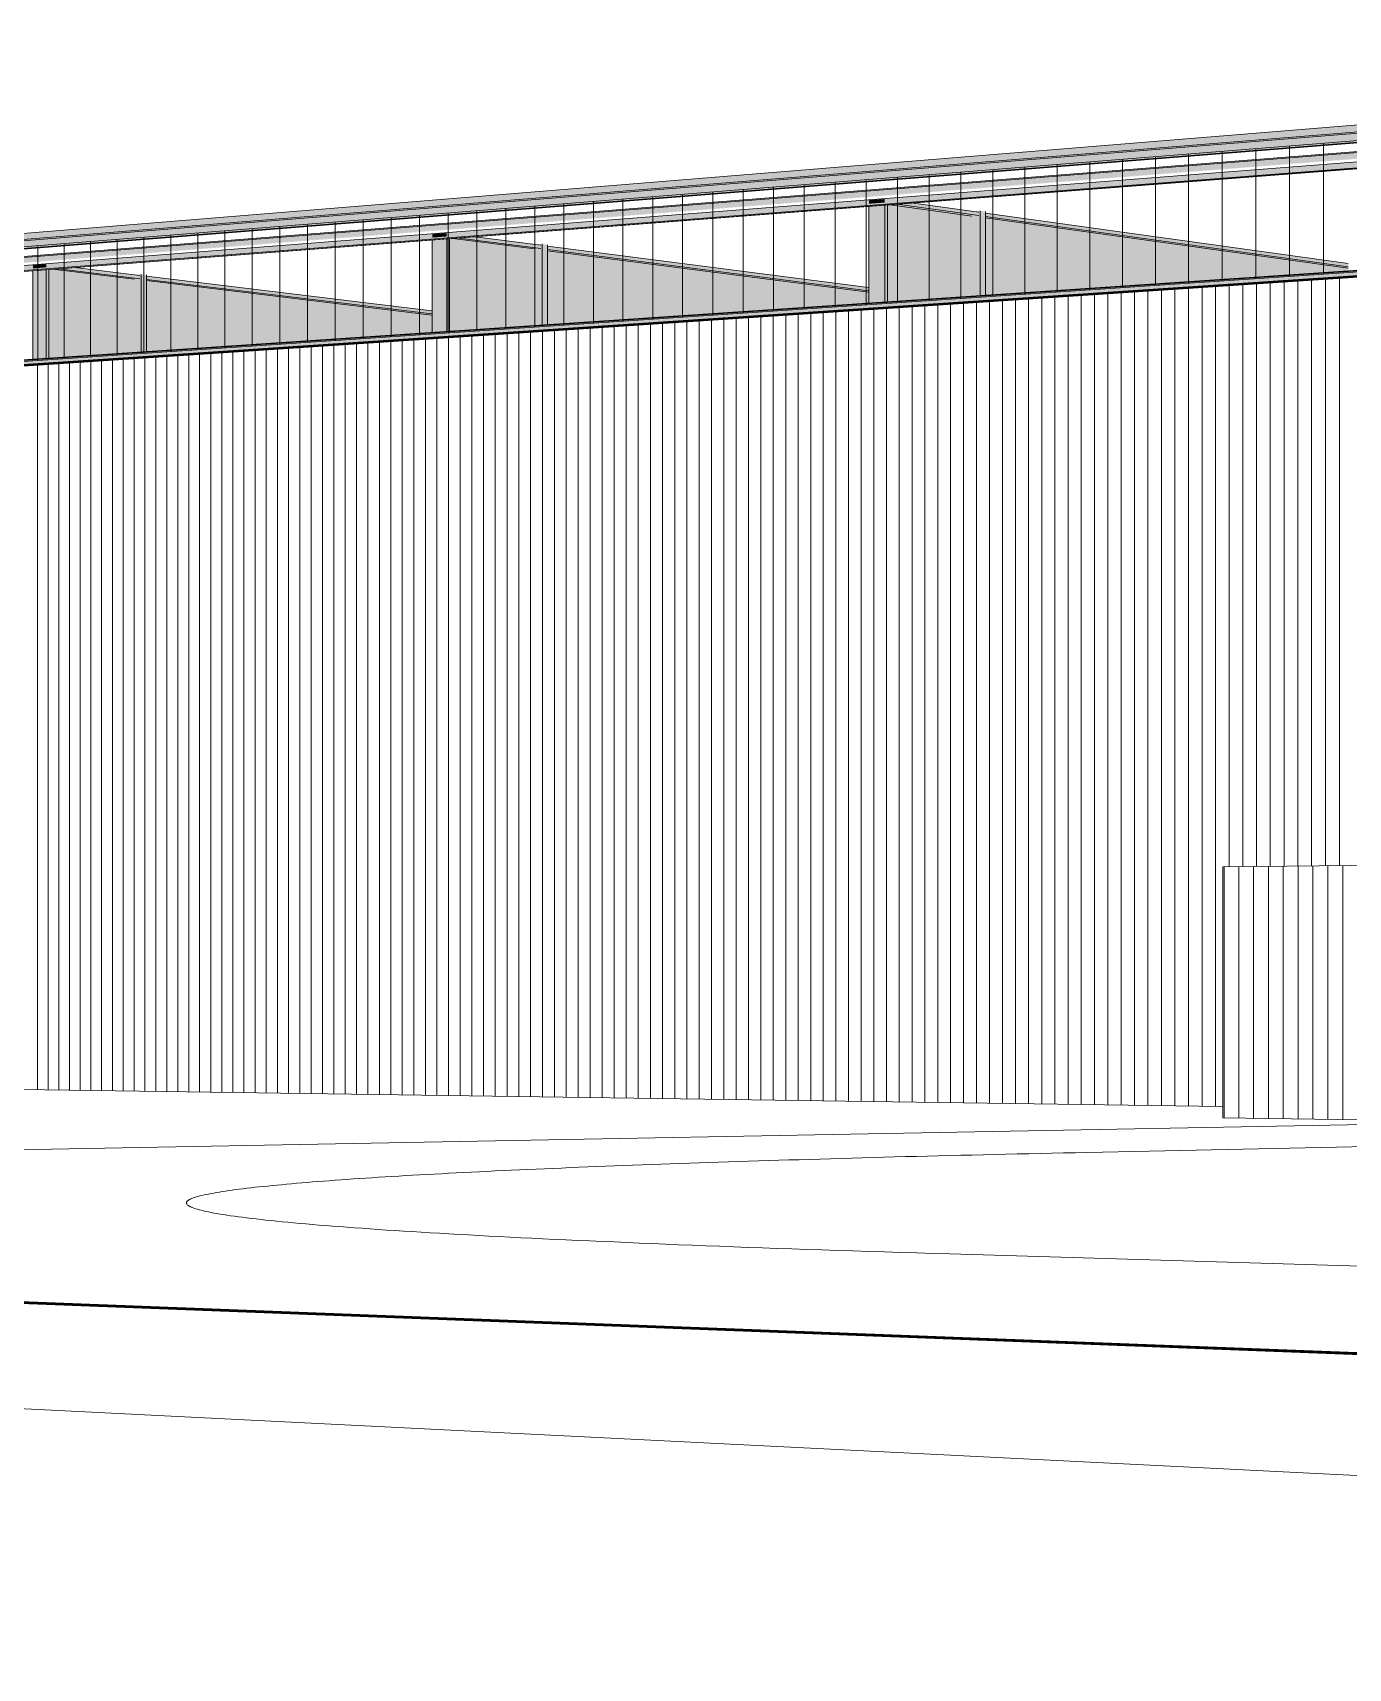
# Model space of a CAD drawing. Header units: inches. Extents: x 31155.6 to 31160.43, y 58.98 to 66.18.
# Drawn here: x 31158.3647 to 31158.5336, y 59.9092 to 60.1192 of the extents above; entities that cross this region are included whole.
import ezdxf

# ---------------------------------------------------------------- set-up
doc = ezdxf.new("R2010")
doc.units = ezdxf.units.IN
doc.header["$MEASUREMENT"] = 0
doc.linetypes.add('Center 1_4_', pattern=[0.53125, 0.25, -0.09375, 0.09375, -0.09375])
doc.linetypes.add('Hidden', pattern=[0.28125, 0.1875, -0.09375])
for name, color, linetype, lineweight in [('A-GLAZ-CURT', 52, 'Continuous', 9), ('A-GLAZ-CWMG', 51, 'Continuous', 9), ('A-PROP-SBCK', 71, 'Hidden', 50), ('A-ROOF', 132, 'Continuous', 13), ('A-WALL-PATT', 111, 'Continuous', 13), ('C-BLDG-PADS', 91, 'Continuous', 9), ('C-TOPO', 7, 'Continuous', 9), ('EOP-PR', 4, 'Continuous', 9), ('L-SITE-WALL', 31, 'Continuous', 13), ('PROP', 3, 'Center 1_4_', 9), ('S-BEAM', 12, 'Continuous', 9)]:
    doc.layers.add(name, color=color, linetype=linetype, lineweight=lineweight)

# ---------------------------------------------------------------- blocks, each defined once
blk = doc.blocks.new('FP_62-Looking South East')
at = {"layer": 'A-WALL-PATT', "lineweight": 9}
for p, q in [((-3883.85036, 59.98184), (-3883.85036, 60.02565)), ((-3883.84871, 59.98181), (-3883.84871, 60.02569)), ((-3883.84705, 59.98179), (-3883.84705, 60.02572)), ((-3883.8454, 59.98177), (-3883.8454, 60.02576)), ((-3883.84373, 59.98174), (-3883.84373, 60.02579)), ((-3883.84206, 59.98172), (-3883.84206, 60.02582)), ((-3883.84039, 59.98169), (-3883.84039, 60.02586)), ((-3883.83872, 59.98167), (-3883.83872, 60.02589)), ((-3883.83704, 59.98165), (-3883.83704, 60.02593)), ((-3883.83535, 59.98162), (-3883.83535, 60.02596)), ((-3883.83366, 59.9816), (-3883.83366, 60.02599)), ((-3883.83197, 59.98157), (-3883.83197, 60.02603)), ((-3883.83027, 59.98155), (-3883.83027, 60.02606)), ((-3883.82856, 59.98152), (-3883.82856, 60.0261)), ((-3883.82686, 59.9815), (-3883.82686, 60.02613)), ((-3883.82514, 59.98148), (-3883.82514, 60.02617)), ((-3883.82343, 59.98145), (-3883.82343, 60.0262)), ((-3883.82171, 59.98143), (-3883.82171, 60.02624)), ((-3883.81998, 59.9814), (-3883.81998, 60.02627)), ((-3883.81825, 59.98138), (-3883.81825, 60.02631)), ((-3883.81651, 59.98135), (-3883.81651, 60.02634)), ((-3883.81477, 59.98133), (-3883.81477, 60.02638)), ((-3883.81303, 59.9813), (-3883.81303, 60.02641)), ((-3883.81128, 60.0121), (-3883.81128, 60.02645)), ((-3883.80953, 60.01212), (-3883.80953, 60.02648)), ((-3883.80777, 60.01213), (-3883.80777, 60.02652)), ((-3883.80601, 60.01215), (-3883.80601, 60.02655)), ((-3883.80424, 60.01217), (-3883.80424, 60.02659)), ((-3883.80246, 60.01218), (-3883.80246, 60.02663)), ((-3883.80069, 60.0122), (-3883.80069, 60.02666)), ((-3883.7989, 60.01222), (-3883.7989, 60.0267)), ((-3883.79712, 60.01223), (-3883.79712, 60.02673)), ((-3883.95331, 59.98332), (-3883.95331, 60.02357)), ((-3883.95191, 59.9833), (-3883.95191, 60.02359)), ((-3883.95052, 59.98328), (-3883.95052, 60.02362)), ((-3883.94912, 59.98326), (-3883.94912, 60.02365)), ((-3883.94772, 59.98324), (-3883.94772, 60.02368)), ((-3883.94631, 59.98322), (-3883.94631, 60.02371)), ((-3883.9449, 59.9832), (-3883.9449, 60.02374)), ((-3883.94349, 59.98318), (-3883.94349, 60.02377)), ((-3883.94207, 59.98315), (-3883.94207, 60.02379)), ((-3883.94065, 59.98313), (-3883.94065, 60.02382)), ((-3883.93923, 59.98311), (-3883.93923, 60.02385)), ((-3883.9378, 59.98309), (-3883.9378, 60.02388)), ((-3883.93637, 59.98307), (-3883.93637, 60.02391)), ((-3883.93494, 59.98305), (-3883.93494, 60.02394)), ((-3883.9335, 59.98303), (-3883.9335, 60.02397)), ((-3883.93206, 59.98301), (-3883.93206, 60.024)), ((-3883.93062, 59.98299), (-3883.93062, 60.02403)), ((-3883.92917, 59.98297), (-3883.92917, 60.02406)), ((-3883.92772, 59.98295), (-3883.92772, 60.02409)), ((-3883.92627, 59.98293), (-3883.92627, 60.02411)), ((-3883.92481, 59.98291), (-3883.92481, 60.02414)), ((-3883.92335, 59.98289), (-3883.92335, 60.02417)), ((-3883.92188, 59.98286), (-3883.92188, 60.0242)), ((-3883.92041, 59.98284), (-3883.92041, 60.02423)), ((-3883.91894, 59.98282), (-3883.91894, 60.02426)), ((-3883.91747, 59.9828), (-3883.91747, 60.02429)), ((-3883.91599, 59.98278), (-3883.91599, 60.02432)), ((-3883.9145, 59.98276), (-3883.9145, 60.02435)), ((-3883.91302, 59.98274), (-3883.91302, 60.02438)), ((-3883.91153, 59.98272), (-3883.91153, 60.02441)), ((-3883.91003, 59.98269), (-3883.91003, 60.02444)), ((-3883.90853, 59.98267), (-3883.90853, 60.02447)), ((-3883.90703, 59.98265), (-3883.90703, 60.0245)), ((-3883.90553, 59.98263), (-3883.90553, 60.02454)), ((-3883.90402, 59.98261), (-3883.90402, 60.02457)), ((-3883.9025, 59.98259), (-3883.9025, 60.0246)), ((-3883.90099, 59.98256), (-3883.90099, 60.02463)), ((-3883.89947, 59.98254), (-3883.89947, 60.02466)), ((-3883.89794, 59.98252), (-3883.89794, 60.02469)), ((-3883.89641, 59.9825), (-3883.89641, 60.02472)), ((-3883.89488, 59.98248), (-3883.89488, 60.02475)), ((-3883.89334, 59.98245), (-3883.89334, 60.02478)), ((-3883.89181, 59.98243), (-3883.89181, 60.02481)), ((-3883.89026, 59.98241), (-3883.89026, 60.02485)), ((-3883.88871, 59.98239), (-3883.88871, 60.02488)), ((-3883.88716, 59.98237), (-3883.88716, 60.02491)), ((-3883.88561, 59.98234), (-3883.88561, 60.02494)), ((-3883.88405, 59.98232), (-3883.88405, 60.02497)), ((-3883.88248, 59.9823), (-3883.88248, 60.025)), ((-3883.88092, 59.98228), (-3883.88092, 60.02503)), ((-3883.87934, 59.98225), (-3883.87934, 60.02507)), ((-3883.87777, 59.98223), (-3883.87777, 60.0251)), ((-3883.87619, 59.98221), (-3883.87619, 60.02513)), ((-3883.87461, 59.98219), (-3883.87461, 60.02516)), ((-3883.87302, 59.98216), (-3883.87302, 60.02519)), ((-3883.87143, 59.98214), (-3883.87143, 60.02523)), ((-3883.86983, 59.98212), (-3883.86983, 60.02526)), ((-3883.86823, 59.98209), (-3883.86823, 60.02529)), ((-3883.86663, 59.98207), (-3883.86663, 60.02532)), ((-3883.86502, 59.98205), (-3883.86502, 60.02536)), ((-3883.86341, 59.98202), (-3883.86341, 60.02539)), ((-3883.86179, 59.982), (-3883.86179, 60.02542)), ((-3883.86017, 59.98198), (-3883.86017, 60.02546)), ((-3883.85855, 59.98195), (-3883.85855, 60.02549)), ((-3883.85692, 59.98193), (-3883.85692, 60.02552)), ((-3883.85528, 59.98191), (-3883.85528, 60.02555)), ((-3883.85365, 59.98188), (-3883.85365, 60.02559)), ((-3883.852, 59.98186), (-3883.852, 60.02562)), ((-3883.96433, 59.98347), (-3883.96433, 60.02334)), ((-3883.96296, 59.98345), (-3883.96296, 60.02337)), ((-3883.96159, 59.98344), (-3883.96159, 60.0234)), ((-3883.96022, 59.98342), (-3883.96022, 60.02343)), ((-3883.95884, 59.9834), (-3883.95884, 60.02345)), ((-3883.95746, 59.98338), (-3883.95746, 60.02348)), ((-3883.95608, 59.98336), (-3883.95608, 60.02351)), ((-3883.95469, 59.98334), (-3883.95469, 60.02354))]:
    blk.add_line(p, q, dxfattribs=at)
blk = doc.blocks.new('FP_63-Looking South East')
at = {"layer": 'A-WALL-PATT', "lineweight": 9}
for p, q in [((-3883.81649, 60.08702), (-3883.81649, 60.10362)), ((-3883.8122, 60.08731), (-3883.8122, 60.10397)), ((-3883.80788, 60.08759), (-3883.80788, 60.10431)), ((-3883.80353, 60.08789), (-3883.80353, 60.10466)), ((-3883.79916, 60.08818), (-3883.79916, 60.10501)), ((-3883.84574, 60.08506), (-3883.84574, 60.10129)), ((-3883.84164, 60.08533), (-3883.84164, 60.10162)), ((-3883.83752, 60.08561), (-3883.83752, 60.10195)), ((-3883.83337, 60.08589), (-3883.83337, 60.10228)), ((-3883.82919, 60.08617), (-3883.82919, 60.10261)), ((-3883.82498, 60.08645), (-3883.82498, 60.10295)), ((-3883.82075, 60.08673), (-3883.82075, 60.10328)), ((-3883.86978, 60.08345), (-3883.86978, 60.09937)), ((-3883.86584, 60.08371), (-3883.86584, 60.09969)), ((-3883.86187, 60.08398), (-3883.86187, 60.1)), ((-3883.85788, 60.08424), (-3883.85788, 60.10032)), ((-3883.85386, 60.08451), (-3883.85386, 60.10064)), ((-3883.84981, 60.08478), (-3883.84981, 60.10096)), ((-3883.89671, 60.08164), (-3883.89671, 60.09722)), ((-3883.89293, 60.08189), (-3883.89293, 60.09752)), ((-3883.88914, 60.08215), (-3883.88914, 60.09783)), ((-3883.88531, 60.0824), (-3883.88531, 60.09813)), ((-3883.88147, 60.08266), (-3883.88147, 60.09844)), ((-3883.8776, 60.08292), (-3883.8776, 60.09875)), ((-3883.8737, 60.08318), (-3883.8737, 60.09906)), ((-3883.9225, 60.07991), (-3883.9225, 60.09516)), ((-3883.91888, 60.08016), (-3883.91888, 60.09545)), ((-3883.91524, 60.0804), (-3883.91524, 60.09574)), ((-3883.91158, 60.08064), (-3883.91158, 60.09603)), ((-3883.9079, 60.08089), (-3883.9079, 60.09633)), ((-3883.90419, 60.08114), (-3883.90419, 60.09662)), ((-3883.90046, 60.08139), (-3883.90046, 60.09692)), ((-3883.95066, 60.07803), (-3883.95066, 60.09292)), ((-3883.94721, 60.07826), (-3883.94721, 60.09319)), ((-3883.94374, 60.07849), (-3883.94374, 60.09347)), ((-3883.94026, 60.07872), (-3883.94026, 60.09375)), ((-3883.93675, 60.07896), (-3883.93675, 60.09403)), ((-3883.93321, 60.07919), (-3883.93321, 60.09431)), ((-3883.92966, 60.07943), (-3883.92966, 60.09459)), ((-3883.92609, 60.07967), (-3883.92609, 60.09488)), ((-3883.96425, 60.07711), (-3883.96425, 60.09183)), ((-3883.96088, 60.07734), (-3883.96088, 60.0921)), ((-3883.95749, 60.07757), (-3883.95749, 60.09237)), ((-3883.95409, 60.0778), (-3883.95409, 60.09264))]:
    blk.add_line(p, q, dxfattribs=at)
blk = doc.blocks.new('FP_73-Looking South East')
at = {"layer": 'A-WALL-PATT', "lineweight": 9}
for p, q in [((-3883.81303, 60.02641), (-3883.81303, 60.08656)), ((-3883.81128, 60.02645), (-3883.81128, 60.08668)), ((-3883.80953, 60.02648), (-3883.80953, 60.08679)), ((-3883.80777, 60.02652), (-3883.80777, 60.08691)), ((-3883.80601, 60.02655), (-3883.80601, 60.08703)), ((-3883.80424, 60.02659), (-3883.80424, 60.08714)), ((-3883.80246, 60.02663), (-3883.80246, 60.08726)), ((-3883.80069, 60.02666), (-3883.80069, 60.08738)), ((-3883.7989, 60.0267), (-3883.7989, 60.0875)), ((-3883.79712, 60.02673), (-3883.79712, 60.08762)), ((-3883.84373, 60.02579), (-3883.84373, 60.08452)), ((-3883.84206, 60.02582), (-3883.84206, 60.08463)), ((-3883.84039, 60.02586), (-3883.84039, 60.08474)), ((-3883.83872, 60.02589), (-3883.83872, 60.08485)), ((-3883.83704, 60.02593), (-3883.83704, 60.08496)), ((-3883.83535, 60.02596), (-3883.83535, 60.08508)), ((-3883.83366, 60.02599), (-3883.83366, 60.08519)), ((-3883.83197, 60.02603), (-3883.83197, 60.0853)), ((-3883.83027, 60.02606), (-3883.83027, 60.08541)), ((-3883.82856, 60.0261), (-3883.82856, 60.08553)), ((-3883.82686, 60.02613), (-3883.82686, 60.08564)), ((-3883.82514, 60.02617), (-3883.82514, 60.08575)), ((-3883.82343, 60.0262), (-3883.82343, 60.08587)), ((-3883.82171, 60.02624), (-3883.82171, 60.08598)), ((-3883.81998, 60.02627), (-3883.81998, 60.0861)), ((-3883.81825, 60.02631), (-3883.81825, 60.08621)), ((-3883.81651, 60.02634), (-3883.81651, 60.08633)), ((-3883.81477, 60.02638), (-3883.81477, 60.08644)), ((-3883.87619, 60.02513), (-3883.87619, 60.08236)), ((-3883.87461, 60.02516), (-3883.87461, 60.08247)), ((-3883.87302, 60.02519), (-3883.87302, 60.08257)), ((-3883.87143, 60.02523), (-3883.87143, 60.08268)), ((-3883.86983, 60.02526), (-3883.86983, 60.08278)), ((-3883.86823, 60.02529), (-3883.86823, 60.08289)), ((-3883.86663, 60.02532), (-3883.86663, 60.083)), ((-3883.86502, 60.02536), (-3883.86502, 60.0831)), ((-3883.86341, 60.02539), (-3883.86341, 60.08321)), ((-3883.86179, 60.02542), (-3883.86179, 60.08332)), ((-3883.86017, 60.02546), (-3883.86017, 60.08343)), ((-3883.85855, 60.02549), (-3883.85855, 60.08353)), ((-3883.85692, 60.02552), (-3883.85692, 60.08364)), ((-3883.85528, 60.02555), (-3883.85528, 60.08375)), ((-3883.85365, 60.02559), (-3883.85365, 60.08386)), ((-3883.852, 60.02562), (-3883.852, 60.08397)), ((-3883.85036, 60.02565), (-3883.85036, 60.08408)), ((-3883.84871, 60.02569), (-3883.84871, 60.08419)), ((-3883.84705, 60.02572), (-3883.84705, 60.0843)), ((-3883.8454, 60.02576), (-3883.8454, 60.08441)), ((-3883.90703, 60.0245), (-3883.90703, 60.08031)), ((-3883.90553, 60.02454), (-3883.90553, 60.08041)), ((-3883.90402, 60.02457), (-3883.90402, 60.08051)), ((-3883.9025, 60.0246), (-3883.9025, 60.08061)), ((-3883.90099, 60.02463), (-3883.90099, 60.08071)), ((-3883.89947, 60.02466), (-3883.89947, 60.08081)), ((-3883.89794, 60.02469), (-3883.89794, 60.08091)), ((-3883.89641, 60.02472), (-3883.89641, 60.08102)), ((-3883.89488, 60.02475), (-3883.89488, 60.08112)), ((-3883.89334, 60.02478), (-3883.89334, 60.08122)), ((-3883.89181, 60.02481), (-3883.89181, 60.08132)), ((-3883.89026, 60.02485), (-3883.89026, 60.08142)), ((-3883.88871, 60.02488), (-3883.88871, 60.08153)), ((-3883.88716, 60.02491), (-3883.88716, 60.08163)), ((-3883.88561, 60.02494), (-3883.88561, 60.08173)), ((-3883.88405, 60.02497), (-3883.88405, 60.08184)), ((-3883.88248, 60.025), (-3883.88248, 60.08194)), ((-3883.88092, 60.02503), (-3883.88092, 60.08205)), ((-3883.87934, 60.02507), (-3883.87934, 60.08215)), ((-3883.87777, 60.0251), (-3883.87777, 60.08226)), ((-3883.93923, 60.02385), (-3883.93923, 60.07817)), ((-3883.9378, 60.02388), (-3883.9378, 60.07826)), ((-3883.93637, 60.02391), (-3883.93637, 60.07836)), ((-3883.93494, 60.02394), (-3883.93494, 60.07845)), ((-3883.9335, 60.02397), (-3883.9335, 60.07855)), ((-3883.93206, 60.024), (-3883.93206, 60.07865)), ((-3883.93062, 60.02403), (-3883.93062, 60.07874)), ((-3883.92917, 60.02406), (-3883.92917, 60.07884)), ((-3883.92772, 60.02409), (-3883.92772, 60.07893)), ((-3883.92627, 60.02411), (-3883.92627, 60.07903)), ((-3883.92481, 60.02414), (-3883.92481, 60.07913)), ((-3883.92335, 60.02417), (-3883.92335, 60.07922)), ((-3883.92188, 60.0242), (-3883.92188, 60.07932)), ((-3883.92041, 60.02423), (-3883.92041, 60.07942)), ((-3883.91894, 60.02426), (-3883.91894, 60.07952)), ((-3883.91747, 60.02429), (-3883.91747, 60.07962)), ((-3883.91599, 60.02432), (-3883.91599, 60.07971)), ((-3883.9145, 60.02435), (-3883.9145, 60.07981)), ((-3883.91302, 60.02438), (-3883.91302, 60.07991)), ((-3883.91153, 60.02441), (-3883.91153, 60.08001)), ((-3883.91003, 60.02444), (-3883.91003, 60.08011)), ((-3883.90853, 60.02447), (-3883.90853, 60.08021)), ((-3883.96433, 60.02334), (-3883.96433, 60.0765)), ((-3883.96296, 60.02337), (-3883.96296, 60.07659)), ((-3883.96159, 60.0234), (-3883.96159, 60.07668)), ((-3883.96022, 60.02343), (-3883.96022, 60.07677)), ((-3883.95884, 60.02345), (-3883.95884, 60.07686)), ((-3883.95746, 60.02348), (-3883.95746, 60.07696)), ((-3883.95608, 60.02351), (-3883.95608, 60.07705)), ((-3883.95469, 60.02354), (-3883.95469, 60.07714)), ((-3883.95331, 60.02357), (-3883.95331, 60.07723)), ((-3883.95191, 60.02359), (-3883.95191, 60.07733)), ((-3883.95052, 60.02362), (-3883.95052, 60.07742)), ((-3883.94912, 60.02365), (-3883.94912, 60.07751)), ((-3883.94772, 60.02368), (-3883.94772, 60.0776)), ((-3883.94631, 60.02371), (-3883.94631, 60.0777)), ((-3883.9449, 60.02374), (-3883.9449, 60.07779)), ((-3883.94349, 60.02377), (-3883.94349, 60.07789)), ((-3883.94207, 60.02379), (-3883.94207, 60.07798)), ((-3883.94065, 60.02382), (-3883.94065, 60.07807))]:
    blk.add_line(p, q, dxfattribs=at)
blk = doc.blocks.new('FP_75-Looking South East')
at = {"layer": 'A-WALL-PATT', "lineweight": 9}
for p, q in [((-3883.81193, 59.97985), (-3883.81193, 60.01209)), ((-3883.81004, 59.97982), (-3883.81004, 60.01211)), ((-3883.80815, 59.97979), (-3883.80815, 60.01213)), ((-3883.80625, 59.97976), (-3883.80625, 60.01214)), ((-3883.80435, 59.97973), (-3883.80435, 60.01216)), ((-3883.80244, 59.9797), (-3883.80244, 60.01218)), ((-3883.80052, 59.97967), (-3883.80052, 60.0122)), ((-3883.7986, 59.97964), (-3883.7986, 60.01222)), ((-3883.79668, 59.97961), (-3883.79668, 60.01223)), ((-3883.79475, 59.97958), (-3883.79475, 60.01225)), ((-3883.79281, 59.97955), (-3883.79281, 60.01227)), ((-3883.79087, 59.97952), (-3883.79087, 60.01229)), ((-3883.78892, 59.97949), (-3883.78892, 60.01231)), ((-3883.78696, 59.97946), (-3883.78696, 60.01232)), ((-3883.785, 59.97943), (-3883.785, 60.01234))]:
    blk.add_line(p, q, dxfattribs=at)

msp = doc.modelspace()

# ---------------------------------------------------------------- hatches: boundary and pattern name
at = {"layer": 'A-GLAZ-CWMG'}
for points in [[(31158.12849, 60.07293), (31158.67901, 60.11686), (31158.67901, 60.11786), (31158.12849, 60.07355)], [(31158.12887, 60.07274), (31158.67923, 60.11653), (31158.67923, 60.11661), (31158.12887, 60.07279)], [(31158.12893, 60.07275), (31158.67923, 60.11654), (31158.67923, 60.11776), (31158.67903, 60.11775), (31158.67901, 60.11686), (31158.12893, 60.07293), (31158.12893, 60.07292)], [(31158.12849, 60.06092), (31158.67901, 60.09762), (31158.67901, 60.09813), (31158.12849, 60.06124)], [(31158.12887, 60.06134), (31158.67923, 60.09827), (31158.67923, 60.09836), (31158.12887, 60.0614)], [(31158.12893, 60.06127), (31158.67903, 60.09811), (31158.67906, 60.09764), (31158.67946, 60.09762), (31158.67943, 60.09765), (31158.67923, 60.09765), (31158.67923, 60.09833), (31158.12893, 60.06138)]]:
    msp.add_hatch(color=256, dxfattribs=at).paths.add_polyline_path(points, flags=0)
at = {"layer": 'A-ROOF'}
msp.add_hatch(color=256, dxfattribs=at).paths.add_polyline_path([(31158.09618, 60.07108), (31158.68023, 60.11817), (31158.68023, 60.11918), (31158.09618, 60.07168)], flags=0)
h = msp.add_hatch(color=256, dxfattribs=at)
h.paths.add_polyline_path([(31158.09666, 60.07103), (31158.09666, 60.0711), (31158.12815, 60.07362), (31158.12893, 60.07358), (31158.68031, 60.11794), (31158.68034, 60.118), (31158.68086, 60.11805), (31158.68023, 60.11817), (31158.09618, 60.07108)], flags=0)
h.paths.add_polyline_path([(31158.89688, 60.07646), (31158.8995, 60.07658), (31158.89147, 60.0781), (31158.89147, 60.07748), (31158.89562, 60.0767)], flags=0)
at = {"layer": 'S-BEAM'}
for points in [[(31158.12862, 60.07185), (31158.67509, 60.11482), (31158.67521, 60.11497), (31158.12874, 60.07195)], [(31158.12862, 60.07134), (31158.67509, 60.11399), (31158.67509, 60.11482), (31158.12862, 60.07185)], [(31158.12866, 60.07129), (31158.67511, 60.11394), (31158.67509, 60.11399), (31158.12863, 60.07131), (31158.12864, 60.0713)], [(31158.13073, 60.07068), (31158.67722, 60.11284), (31158.67721, 60.11365), (31158.13073, 60.07118)], [(31158.12809, 60.06076), (31158.67696, 60.0973), (31158.677, 60.09733), (31158.12809, 60.06077)], [(31158.12851, 60.06124), (31158.67509, 60.09787), (31158.67509, 60.09797), (31158.12851, 60.0613)], [(31158.12858, 60.06083), (31158.67735, 60.09736), (31158.67735, 60.09744), (31158.12858, 60.06089)], [(31158.12862, 60.06083), (31158.67509, 60.09721), (31158.67509, 60.09729), (31158.12862, 60.06089)], [(31158.12888, 60.0614), (31158.6752, 60.09811), (31158.67521, 60.09812), (31158.12888, 60.06142)], [(31158.47208, 60.09722), (31158.47411, 60.09737), (31158.47411, 60.09782), (31158.47208, 60.09767)], [(31158.47208, 60.08448), (31158.47411, 60.08461), (31158.47411, 60.09738), (31158.47208, 60.09722), (31158.47208, 60.08458)], [(31158.41601, 60.09288), (31158.41786, 60.09302), (31158.41786, 60.09345), (31158.41601, 60.09331)], [(31158.41601, 60.08071), (31158.41786, 60.08083), (31158.41786, 60.09303), (31158.41601, 60.09289), (31158.41601, 60.0824)], [(31158.47204, 60.08604), (31158.47204, 60.08646), (31158.42153, 60.09298), (31158.41956, 60.0928), (31158.47122, 60.08615)], [(31158.41786, 60.08083), (31158.4182, 60.08086), (31158.41819, 60.09272), (31158.41786, 60.0927), (31158.41786, 60.08145)], [(31158.43012, 60.08166), (31158.43078, 60.08171), (31158.43078, 60.09196), (31158.43012, 60.09205), (31158.43012, 60.08188)], [(31158.36472, 60.08891), (31158.36642, 60.08905), (31158.36642, 60.08946), (31158.36472, 60.08933)], [(31158.36472, 60.07726), (31158.36642, 60.07738), (31158.36642, 60.08905), (31158.36472, 60.08892), (31158.36472, 60.07802)], [(31158.36642, 60.07738), (31158.36675, 60.0774), (31158.36675, 60.08876), (31158.36642, 60.08873), (31158.36642, 60.0775)], [(31158.41596, 60.08307), (31158.41596, 60.08347), (31158.37008, 60.08902), (31158.368, 60.08885), (31158.41425, 60.08328)], [(31158.37863, 60.0782), (31158.37929, 60.07825), (31158.37929, 60.08807), (31158.37863, 60.08815), (31158.37863, 60.08021)]]:
    msp.add_hatch(color=256, dxfattribs=at).paths.add_polyline_path(points, flags=0)
h = msp.add_hatch(color=256, dxfattribs=at)
h.paths.add_polyline_path([(31158.13059, 60.07058), (31158.16242, 60.07303), (31158.16242, 60.07312), (31158.13071, 60.07068)], flags=0)
h.paths.add_polyline_path([(31158.16343, 60.07311), (31158.67711, 60.1127), (31158.67722, 60.11284), (31158.16355, 60.07321)], flags=0)
h = msp.add_hatch(color=256, dxfattribs=at)
h.paths.add_polyline_path([(31158.677, 60.09733), (31158.67696, 60.0973), (31158.677, 60.09733)], flags=0)
h.paths.add_polyline_path([(31158.12858, 60.06083), (31158.67715, 60.09732), (31158.67734, 60.09732), (31158.67735, 60.09736), (31158.12858, 60.06083)], flags=0)
h = msp.add_hatch(color=256, dxfattribs=at)
h.paths.add_polyline_path([(31158.69674, 60.0636), (31158.69673, 60.06411), (31158.69652, 60.06412), (31158.69652, 60.06362), (31158.69673, 60.0636)], flags=0)
h.paths.add_polyline_path([(31158.47411, 60.08461), (31158.47445, 60.08464), (31158.47445, 60.09706), (31158.47411, 60.09703), (31158.47411, 60.08678)], flags=0)
h = msp.add_hatch(color=256, dxfattribs=at)
h.paths.add_polyline_path([(31158.69553, 60.06369), (31158.69555, 60.06419), (31158.68921, 60.06461), (31158.68921, 60.06411), (31158.69467, 60.06374)], flags=0)
h.paths.add_polyline_path([(31158.68247, 60.06381), (31158.68245, 60.06441), (31158.68232, 60.06454), (31158.68234, 60.06457), (31158.68772, 60.06421), (31158.68772, 60.06471), (31158.68232, 60.06508), (31158.68234, 60.06382), (31158.68245, 60.06382)], flags=0)
h.paths.add_polyline_path([(31158.47445, 60.08464), (31158.48528, 60.08537), (31158.48528, 60.09563), (31158.47481, 60.09708), (31158.47445, 60.09706), (31158.47445, 60.08678)], flags=0)
h.paths.add_polyline_path([(31158.48703, 60.08549), (31158.53362, 60.08864), (31158.53362, 60.08894), (31158.48703, 60.09539), (31158.48703, 60.08578)], flags=0)
h = msp.add_hatch(color=256, dxfattribs=at)
h.paths.add_polyline_path([(31158.53362, 60.08894), (31158.53362, 60.08912), (31158.48703, 60.09556), (31158.48703, 60.09539), (31158.53327, 60.08899)], flags=0)
h.paths.add_polyline_path([(31158.48528, 60.09563), (31158.48617, 60.0957), (31158.47565, 60.09715), (31158.47481, 60.09708), (31158.4844, 60.09576)], flags=0)
h = msp.add_hatch(color=256, dxfattribs=at)
h.paths.add_polyline_path([(31158.48878, 60.09578), (31158.48878, 60.09578), (31158.48922, 60.09556)], flags=0)
h.paths.add_polyline_path([(31158.53362, 60.08912), (31158.53362, 60.08955), (31158.47778, 60.09731), (31158.4757, 60.09715), (31158.53257, 60.08927)], flags=0)
h = msp.add_hatch(color=256, dxfattribs=at)
h.paths.add_polyline_path([(31158.48528, 60.08537), (31158.48637, 60.08544), (31158.48637, 60.09567), (31158.48617, 60.0957), (31158.48528, 60.09563), (31158.48528, 60.08678)], flags=0)
h.paths.add_polyline_path([(31158.48637, 60.09612), (31158.48637, 60.09631), (31158.48548, 60.09624)], flags=0)
h = msp.add_hatch(color=256, dxfattribs=at)
h.paths.add_polyline_path([(31158.68921, 60.06411), (31158.68921, 60.06461), (31158.68876, 60.06464), (31158.68876, 60.06414), (31158.68893, 60.06413)], flags=0)
h.paths.add_polyline_path([(31158.48637, 60.08544), (31158.48703, 60.08549), (31158.48703, 60.09622), (31158.48637, 60.09631), (31158.48637, 60.08567)], flags=0)
h = msp.add_hatch(color=256, dxfattribs=at)
h.paths.add_polyline_path([(31158.41819, 60.08086), (31158.42912, 60.0816), (31158.42912, 60.09141), (31158.41864, 60.09276), (31158.41819, 60.09272), (31158.41819, 60.08192)], flags=0)
h.paths.add_polyline_path([(31158.43078, 60.08171), (31158.47204, 60.0845), (31158.47204, 60.08588), (31158.43078, 60.09118), (31158.43078, 60.08199)], flags=0)
h = msp.add_hatch(color=256, dxfattribs=at)
h.paths.add_polyline_path([(31158.47204, 60.08588), (31158.47204, 60.08604), (31158.43078, 60.09136), (31158.43078, 60.09119), (31158.47122, 60.08599)], flags=0)
h.paths.add_polyline_path([(31158.42912, 60.09141), (31158.42993, 60.09147), (31158.41945, 60.09282), (31158.41868, 60.09275), (31158.42743, 60.09162)], flags=0)
h = msp.add_hatch(color=256, dxfattribs=at)
h.paths.add_polyline_path([(31158.42912, 60.0816), (31158.43012, 60.08166), (31158.43012, 60.09144), (31158.42993, 60.09147), (31158.42912, 60.09141), (31158.42912, 60.0824)], flags=0)
h.paths.add_polyline_path([(31158.43012, 60.09187), (31158.43012, 60.09205), (31158.42924, 60.09198)], flags=0)
h = msp.add_hatch(color=256, dxfattribs=at)
h.paths.add_polyline_path([(31158.36675, 60.0774), (31158.37772, 60.07814), (31158.37772, 60.08754), (31158.36726, 60.0888), (31158.36675, 60.08876), (31158.36675, 60.07793)], flags=0)
h.paths.add_polyline_path([(31158.37929, 60.07825), (31158.41596, 60.08073), (31158.41596, 60.08293), (31158.37929, 60.08735), (31158.37929, 60.07851)], flags=0)
h = msp.add_hatch(color=256, dxfattribs=at)
h.paths.add_polyline_path([(31158.41596, 60.08293), (31158.41596, 60.08307), (31158.37929, 60.08749), (31158.37929, 60.08735), (31158.41425, 60.08314)], flags=0)
h.paths.add_polyline_path([(31158.37772, 60.08754), (31158.37846, 60.08759), (31158.368, 60.08885), (31158.36726, 60.0888), (31158.37484, 60.08788)], flags=0)
h = msp.add_hatch(color=256, dxfattribs=at)
h.paths.add_polyline_path([(31158.37772, 60.07814), (31158.37863, 60.0782), (31158.37863, 60.08757), (31158.37846, 60.08759), (31158.37772, 60.08754), (31158.37772, 60.08021)], flags=0)
h.paths.add_polyline_path([(31158.37863, 60.08798), (31158.37863, 60.08815), (31158.37777, 60.08809)], flags=0)

# ---------------------------------------------------------------- linework, layer by layer
at = {"layer": 'A-GLAZ-CWMG'}
for p, q in [((31158.12849, 60.07355), (31158.67901, 60.11786)), ((31158.12849, 60.07293), (31158.67901, 60.11686)), ((31158.12887, 60.07279), (31158.67923, 60.11661)), ((31158.12887, 60.07274), (31158.67923, 60.11653)), ((31158.12894, 60.07273), (31158.67923, 60.11651)), ((31158.67901, 60.09813), (31158.12849, 60.06124)), ((31158.67901, 60.09762), (31158.12849, 60.06092)), ((31158.67923, 60.09836), (31158.12887, 60.0614)), ((31158.67923, 60.09827), (31158.12887, 60.06134)), ((31158.12894, 60.0609), (31158.67947, 60.09758))]:
    msp.add_line(p, q, dxfattribs=at)
at = {"layer": 'A-PROP-SBCK', "linetype": 'Continuous'}
msp.add_line((31158.72587, 59.94227), (31158.07409, 59.96717), dxfattribs=at)
at = {"layer": 'A-ROOF'}
for p, q in [((31158.09618, 60.07168), (31158.68023, 60.11918)), ((31158.68023, 60.11817), (31158.09618, 60.07108))]:
    msp.add_line(p, q, dxfattribs=at)
at = {"layer": 'C-BLDG-PADS'}
msp.add_line((31158.13353, 59.9868), (31158.51749, 59.98128), dxfattribs=at)
at = {"layer": 'C-TOPO'}
for p, q in [((31158.51749, 59.98128), (31158.13353, 59.9868)), ((31158.13353, 59.9868), (31158.51749, 59.98128))]:
    msp.add_line(p, q, dxfattribs=at)
at = {"layer": 'EOP-PR'}
for p, q in [((31158.55233, 59.97931), (31158.51752, 59.97985)), ((31158.24105, 59.97344), (31158.55233, 59.97931)), ((31158.61788, 59.97793), (31158.50004, 59.97541)), ((31158.14391, 59.9646), (31159.18858, 59.9248)), ((31158.48248, 59.96236), (31158.61276, 59.95849))]:
    msp.add_line(p, q, dxfattribs=at)
msp.add_polyline3d([(31158.50004, 59.97541, 0), (31158.49854, 59.97537, 0), (31158.49705, 59.97534, 0), (31158.49556, 59.97531, 0), (31158.49407, 59.97528, 0), (31158.49259, 59.97524, 0), (31158.49112, 59.97521, 0), (31158.48966, 59.97517, 0), (31158.4882, 59.97514, 0), (31158.48675, 59.97511, 0), (31158.4853, 59.97507, 0), (31158.48386, 59.97504, 0), (31158.48243, 59.975, 0), (31158.48101, 59.97496, 0), (31158.47959, 59.97493, 0), (31158.47818, 59.97489, 0), (31158.47677, 59.97486, 0), (31158.47537, 59.97482, 0), (31158.47398, 59.97478, 0), (31158.4726, 59.97474, 0), (31158.47122, 59.97471, 0), (31158.46986, 59.97467, 0), (31158.4685, 59.97463, 0), (31158.46714, 59.97459, 0), (31158.4658, 59.97455, 0), (31158.46446, 59.97451, 0), (31158.46313, 59.97447, 0), (31158.4618, 59.97444, 0), (31158.46049, 59.9744, 0), (31158.45918, 59.97436, 0), (31158.45788, 59.97431, 0), (31158.45659, 59.97427, 0), (31158.45531, 59.97423, 0), (31158.45403, 59.97419, 0), (31158.45277, 59.97415, 0), (31158.45151, 59.97411, 0), (31158.45026, 59.97407, 0), (31158.44902, 59.97402, 0), (31158.44779, 59.97398, 0), (31158.44657, 59.97394, 0), (31158.44535, 59.97389, 0), (31158.44415, 59.97385, 0), (31158.44295, 59.97381, 0), (31158.44176, 59.97376, 0), (31158.44058, 59.97372, 0), (31158.43942, 59.97367, 0), (31158.43826, 59.97363, 0), (31158.43711, 59.97358, 0), (31158.43597, 59.97354, 0), (31158.43483, 59.97349, 0), (31158.43371, 59.97345, 0), (31158.4326, 59.9734, 0), (31158.4315, 59.97335, 0), (31158.43041, 59.97331, 0), (31158.42933, 59.97326, 0), (31158.42826, 59.97321, 0), (31158.42719, 59.97316, 0), (31158.42614, 59.97312, 0), (31158.4251, 59.97307, 0), (31158.42407, 59.97302, 0), (31158.42305, 59.97297, 0), (31158.42205, 59.97292, 0), (31158.42105, 59.97287, 0), (31158.42006, 59.97282, 0), (31158.41909, 59.97277, 0), (31158.41812, 59.97272, 0), (31158.41717, 59.97267, 0), (31158.41623, 59.97262, 0), (31158.4153, 59.97257, 0), (31158.41438, 59.97252, 0), (31158.41347, 59.97247, 0), (31158.41257, 59.97242, 0), (31158.41169, 59.97236, 0), (31158.41082, 59.97231, 0), (31158.40996, 59.97226, 0), (31158.40911, 59.97221, 0), (31158.40828, 59.97215, 0), (31158.40745, 59.9721, 0), (31158.40664, 59.97205, 0), (31158.40584, 59.97199, 0), (31158.40506, 59.97194, 0), (31158.40429, 59.97188, 0), (31158.40353, 59.97183, 0), (31158.40278, 59.97177, 0), (31158.40205, 59.97172, 0), (31158.40132, 59.97166, 0), (31158.40062, 59.97161, 0), (31158.39992, 59.97155, 0), (31158.39924, 59.97149, 0), (31158.39858, 59.97144, 0), (31158.39792, 59.97138, 0), (31158.39729, 59.97132, 0), (31158.39666, 59.97126, 0), (31158.39605, 59.97121, 0), (31158.39545, 59.97115, 0), (31158.39487, 59.97109, 0), (31158.3943, 59.97103, 0), (31158.39375, 59.97097, 0), (31158.39321, 59.97092, 0), (31158.39269, 59.97086, 0), (31158.39218, 59.9708, 0), (31158.39169, 59.97074, 0), (31158.39121, 59.97068, 0), (31158.39074, 59.97062, 0), (31158.39029, 59.97056, 0), (31158.38986, 59.9705, 0), (31158.38945, 59.97044, 0), (31158.38904, 59.97037, 0), (31158.38866, 59.97031, 0), (31158.38829, 59.97025, 0), (31158.38794, 59.97019, 0), (31158.3876, 59.97013, 0), (31158.38728, 59.97006, 0), (31158.38697, 59.97, 0), (31158.38669, 59.96994, 0), (31158.38641, 59.96988, 0), (31158.38616, 59.96981, 0), (31158.38592, 59.96975, 0), (31158.3857, 59.96969, 0), (31158.3855, 59.96962, 0), (31158.38531, 59.96956, 0), (31158.38514, 59.96949, 0), (31158.38499, 59.96943, 0), (31158.38486, 59.96937, 0), (31158.38474, 59.9693, 0), (31158.38465, 59.96924, 0), (31158.38457, 59.96917, 0), (31158.3845, 59.96911, 0), (31158.38446, 59.96904, 0), (31158.38443, 59.96897, 0), (31158.38443, 59.96891, 0), (31158.38444, 59.96884, 0), (31158.38447, 59.96878, 0), (31158.38452, 59.96871, 0), (31158.38459, 59.96864, 0), (31158.38468, 59.96858, 0), (31158.38478, 59.96851, 0), (31158.38491, 59.96844, 0), (31158.38505, 59.96837, 0), (31158.38522, 59.96831, 0), (31158.3854, 59.96824, 0), (31158.38561, 59.96817, 0), (31158.38583, 59.9681, 0), (31158.38607, 59.96803, 0), (31158.38634, 59.96797, 0), (31158.38662, 59.9679, 0), (31158.38693, 59.96783, 0), (31158.38725, 59.96776, 0), (31158.3876, 59.96769, 0), (31158.38796, 59.96762, 0), (31158.38835, 59.96755, 0), (31158.38876, 59.96748, 0), (31158.38919, 59.96741, 0), (31158.38964, 59.96735, 0), (31158.39011, 59.96728, 0), (31158.3906, 59.96721, 0), (31158.39111, 59.96714, 0), (31158.39165, 59.96707, 0), (31158.39221, 59.967, 0), (31158.39278, 59.96693, 0), (31158.39338, 59.96686, 0), (31158.39401, 59.96679, 0), (31158.39465, 59.96672, 0), (31158.39532, 59.96665, 0), (31158.396, 59.96658, 0), (31158.39672, 59.9665, 0), (31158.39745, 59.96643, 0), (31158.3982, 59.96636, 0), (31158.39898, 59.96629, 0), (31158.39978, 59.96622, 0), (31158.40061, 59.96615, 0), (31158.40145, 59.96608, 0), (31158.40232, 59.96601, 0), (31158.40321, 59.96594, 0), (31158.40413, 59.96587, 0), (31158.40507, 59.9658, 0), (31158.40603, 59.96573, 0), (31158.40701, 59.96566, 0), (31158.40802, 59.96558, 0), (31158.40905, 59.96551, 0), (31158.41011, 59.96544, 0), (31158.41118, 59.96537, 0), (31158.41229, 59.9653, 0), (31158.41341, 59.96523, 0), (31158.41456, 59.96516, 0), (31158.41573, 59.96509, 0), (31158.41693, 59.96502, 0), (31158.41815, 59.96495, 0), (31158.4194, 59.96488, 0), (31158.42067, 59.96481, 0), (31158.42196, 59.96474, 0), (31158.42327, 59.96467, 0), (31158.42462, 59.96459, 0), (31158.42598, 59.96452, 0), (31158.42737, 59.96445, 0), (31158.42878, 59.96438, 0), (31158.43022, 59.96431, 0), (31158.43168, 59.96424, 0), (31158.43317, 59.96417, 0), (31158.43468, 59.96411, 0), (31158.43622, 59.96404, 0), (31158.43777, 59.96397, 0), (31158.43936, 59.9639, 0), (31158.44097, 59.96383, 0), (31158.4426, 59.96376, 0), (31158.44426, 59.96369, 0), (31158.44594, 59.96362, 0), (31158.44764, 59.96355, 0), (31158.44937, 59.96349, 0), (31158.45113, 59.96342, 0), (31158.4529, 59.96335, 0), (31158.45471, 59.96328, 0), (31158.45653, 59.96321, 0), (31158.45839, 59.96315, 0), (31158.46026, 59.96308, 0), (31158.46216, 59.96301, 0), (31158.46409, 59.96295, 0), (31158.46603, 59.96288, 0), (31158.46801, 59.96281, 0), (31158.47, 59.96275, 0), (31158.47202, 59.96268, 0), (31158.47407, 59.96262, 0), (31158.47614, 59.96255, 0), (31158.47823, 59.96249, 0), (31158.48034, 59.96242, 0), (31158.48248, 59.96236, 0)], dxfattribs=at)
at = {"layer": 'L-SITE-WALL'}
for p, q in [((31158.67791, 60.09729), (31158.12809, 60.06073)), ((31158.5464, 60.01236), (31158.51752, 60.01209)), ((31158.51752, 60.01209), (31158.51752, 59.97985)), ((31158.51752, 59.97985), (31158.5464, 59.9794))]:
    msp.add_line(p, q, dxfattribs=at)
at = {"layer": 'PROP', "linetype": 'Continuous'}
msp.add_line((31159.02975, 59.90916), (31158.07505, 59.95694), dxfattribs=at)
at = {"layer": 'S-BEAM'}
for p, q in [((31158.12862, 60.07185), (31158.67509, 60.11482)), ((31158.12874, 60.07195), (31158.67521, 60.11497)), ((31158.13059, 60.07058), (31158.6771, 60.1127)), ((31158.13061, 60.07056), (31158.6771, 60.11267)), ((31158.13071, 60.07118), (31158.67722, 60.11365)), ((31158.13071, 60.07068), (31158.67722, 60.11284)), ((31158.12814, 60.0608), (31158.67699, 60.09733)), ((31158.1282, 60.06077), (31158.67696, 60.09727)), ((31158.12874, 60.06141), (31158.67521, 60.09812)), ((31158.47445, 60.08464), (31158.47445, 60.09706)), ((31158.48528, 60.09563), (31158.47481, 60.09708)), ((31158.4757, 60.09715), (31158.48617, 60.0957)), ((31158.48617, 60.09615), (31158.47778, 60.09731)), ((31158.47208, 60.09687), (31158.47208, 60.08448)), ((31158.47411, 60.09703), (31158.47411, 60.08461)), ((31158.48637, 60.09631), (31158.48637, 60.08544)), ((31158.48703, 60.08549), (31158.48703, 60.09622)), ((31158.53362, 60.08955), (31158.48703, 60.09603)), ((31158.48703, 60.09558), (31158.53362, 60.08912)), ((31158.53362, 60.08894), (31158.48703, 60.09539)), ((31158.42993, 60.09189), (31158.42153, 60.09298)), ((31158.41601, 60.09255), (31158.41601, 60.08071)), ((31158.41786, 60.0927), (31158.41786, 60.08083)), ((31158.4182, 60.08086), (31158.4182, 60.09272)), ((31158.42912, 60.09141), (31158.41864, 60.09276)), ((31158.41945, 60.09282), (31158.42993, 60.09147)), ((31158.43012, 60.09205), (31158.43012, 60.08166)), ((31158.43078, 60.08171), (31158.43078, 60.09196)), ((31158.47204, 60.08646), (31158.43078, 60.09178)), ((31158.43078, 60.09136), (31158.47204, 60.08604)), ((31158.47204, 60.08588), (31158.43078, 60.09119)), ((31158.36642, 60.08873), (31158.36642, 60.07738)), ((31158.36675, 60.0774), (31158.36675, 60.08876)), ((31158.37772, 60.08754), (31158.36726, 60.0888)), ((31158.368, 60.08885), (31158.37846, 60.08759)), ((31158.37846, 60.088), (31158.37008, 60.08902)), ((31158.36472, 60.0886), (31158.36472, 60.07726)), ((31158.37863, 60.08815), (31158.37863, 60.0782)), ((31158.37929, 60.07825), (31158.37929, 60.08807)), ((31158.41596, 60.08347), (31158.37929, 60.0879)), ((31158.37929, 60.08749), (31158.41596, 60.08307)), ((31158.41596, 60.08293), (31158.37929, 60.08735))]:
    msp.add_line(p, q, dxfattribs=at)

# ---------------------------------------------------------------- block references
at = {"layer": 'A-GLAZ-CURT'}
msp.add_blockref('FP_63-Looking South East', (35042.32962, 0), dxfattribs=at)
at = {"layer": 'L-SITE-WALL', "lineweight": 9}
for name in ['FP_73-Looking South East', 'FP_62-Looking South East', 'FP_75-Looking South East']:
    msp.add_blockref(name, (35042.32962, 0), dxfattribs=at)

doc.saveas('drawing.dxf')
